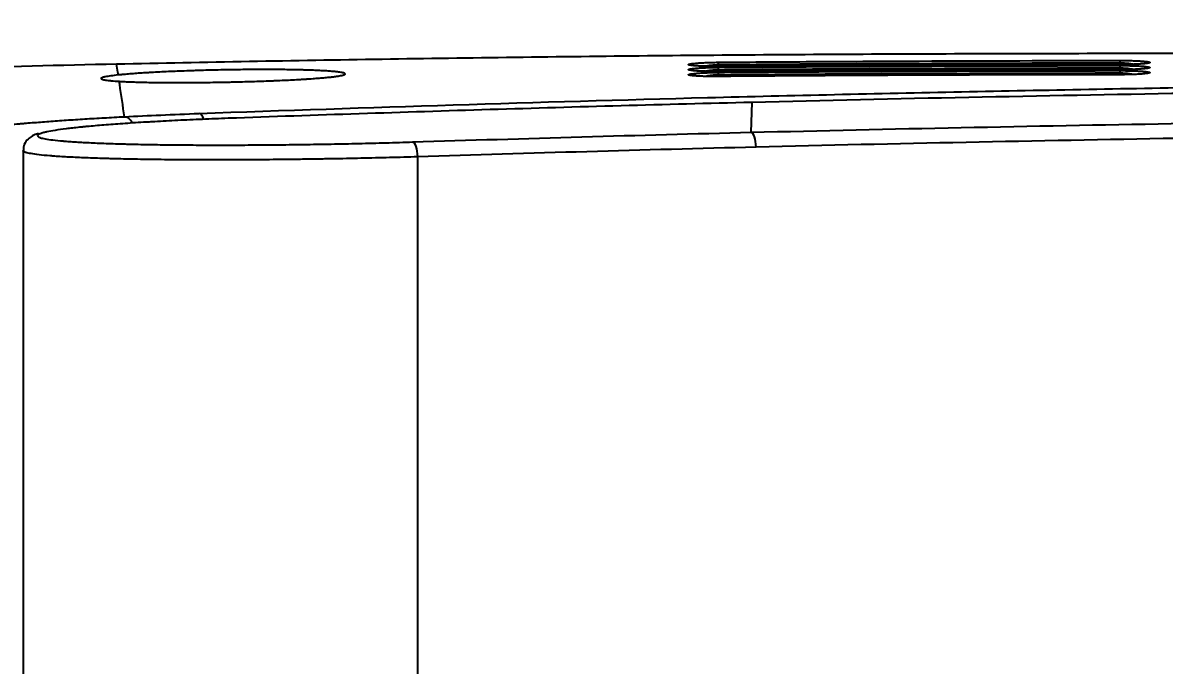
# Model space of a CAD drawing. Extents: x 2759 to 9191, y -64 to 2464.
# Drawn here: x 6759 to 6835.7, y 1842.4 to 1885.6 of the extents above; entities that cross this region are included whole.
import ezdxf

# ---------------------------------------------------------------- set-up
doc = ezdxf.new("R2010")
doc.units = 0
doc.header["$LTSCALE"] = 20
doc.header["$MEASUREMENT"] = 0
doc.layers.get('0').update_dxf_attribs({"linetype": 'CONTINUOUS'})
doc.layers.get('DEFPOINTS').update_dxf_attribs({"linetype": 'CONTINUOUS'})
doc.styles.get("Standard").update_dxf_attribs({"font": 'NanumGothic.ttf'})
doc.dimstyles.get("Standard").update_dxf_attribs({"dimtxt": 2.7, "dimasz": 2.5, "dimexe": 1.5, "dimexo": 1.5, "dimgap": 1.5, "dimtad": 1, "dimdec": 0, "dimlfac": 10, "dimzin": 0, "dimdsep": 46, "dimtxsty": 'Standard', "dimcen": 0, "dimclrt": 2, "dimadec": 0, "dimazin": 0, "dimtfac": 1, "dimtdec": 0, "dimtmove": 0, "dimatfit": 3, "dimfxl": 0, "dimtolj": 1, "dimtzin": 0, "dimarcsym": 0})

# ---------------------------------------------------------------- blocks, each defined once
blk = doc.blocks.new('*D28')
at = {"color": 3, "lineweight": -2}
for p, q in [((6574.994, 1685.187), (6574.994, 1966.499)), ((7259.582, 1685.186), (7259.582, 1966.499)), ((6594.994, 1961.499), (7239.582, 1961.499))]:
    blk.add_line(p, q, dxfattribs=at)
at = {"color": 3}
for points in [[(6594.994, 1964.832), (6594.994, 1958.166), (6574.994, 1961.499)], [(7239.582, 1964.832), (7239.582, 1958.166), (7259.582, 1961.499)]]:
    blk.add_solid(points, dxfattribs=at)
at = {"layer": 'DEFPOINTS', "color": 0}
for p in [(7259.582, 1961.499), (6574.994, 1683.687), (7259.582, 1683.686)]:
    blk.add_point(p, dxfattribs=at)
at = {"color": 2, "insert": (6917.288, 1985.108), "char_height": 25, "attachment_point": 5}
blk.add_mtext('\\A1;685', dxfattribs=at)

msp = doc.modelspace()

# ---------------------------------------------------------------- linework, layer by layer
at = {"color": 7, "linetype": 'Continuous'}
for p, q in [((6807.92, 1878.233), (6807.985, 1880.244)), ((6759.001, 1877.005), (6759.001, 1841.288))]:
    msp.add_line(p, q, dxfattribs=at)
for centre, major_axis, ratio, start_param, end_param in [((6805.721, 1882.439), (-0.004, 0.5), 0.00722, 5.410489, 6.233224), ((6832.721, 1882.559), (-0.001, 0.5), 0.000961, 5.41052, 6.23323), ((6832.721, 1882.219), (-0.001, 0.5), 0.000959, 5.41052, 6.23323), ((6805.721, 1882.098), (-0.004, 0.5), 0.007221, 5.410489, 6.233224), ((6805.721, 1881.758), (-0.004, 0.5), 0.007222, 5.410489, 6.233224), ((6832.721, 1881.878), (-0.001, 0.5), 0.000956, 5.41052, 6.23323), ((6770.866, 1878), (-0.055, 1.499), 0.325788, 5.548218, 6.230342), ((6807.928, 1877.234), (-0.025, 1), 0.32589, 4.704201, 6.230337), ((6785.195, 1876.584), (-0.032, 0.999), 0.32583, 4.701943, 6.230343)]:
    msp.add_ellipse(centre, major_axis=major_axis, ratio=ratio, start_param=start_param, end_param=end_param, dxfattribs=at)
for points, knots in [([(6907.97, 1883.288), (6904.998, 1883.305), (6902.025, 1883.322), (6896.08, 1883.357), (6893.107, 1883.373), (6884.19, 1883.42), (6878.244, 1883.448), (6869.327, 1883.481), (6866.354, 1883.491), (6860.409, 1883.507), (6851.491, 1883.526), (6842.573, 1883.529), (6830.682, 1883.522), (6824.737, 1883.511), (6815.819, 1883.474), (6812.847, 1883.458), (6806.902, 1883.418), (6803.93, 1883.393), (6795.013, 1883.305), (6789.068, 1883.229), (6777.179, 1883.043), (6771.235, 1882.934), (6765.291, 1882.81)], [0, 0, 0, 0, 0.0625, 0.0625, 0.125, 0.125, 0.25, 0.25, 0.3125, 0.3125, 0.375, 0.5, 0.5, 0.625, 0.625, 0.6875, 0.6875, 0.75, 0.75, 0.875, 0.875, 1, 1, 1, 1]), ([(6765.291, 1882.81), (6761.508, 1882.731), (6757.726, 1882.637), (6752.053, 1882.467), (6750.162, 1882.405), (6746.381, 1882.271), (6744.491, 1882.198), (6740.711, 1882.04), (6738.821, 1881.954), (6735.042, 1881.767), (6731.264, 1881.566), (6727.489, 1881.333), (6723.714, 1881.081), (6721.827, 1880.946), (6719.941, 1880.801)], [0, 0, 0, 0, 0.25, 0.25, 0.375, 0.375, 0.5, 0.5, 0.625, 0.625, 0.75, 0.875, 0.875, 1, 1, 1, 1]), ([(6805.717, 1882.666), (6805.638, 1882.665), (6805.56, 1882.665), (6805.407, 1882.665), (6805.331, 1882.665), (6805.238, 1882.666), (6805.22, 1882.666), (6805.183, 1882.666), (6805.164, 1882.666), (6805.109, 1882.667), (6805.074, 1882.668), (6804.968, 1882.669), (6804.901, 1882.671), (6804.803, 1882.673), (6804.771, 1882.674), (6804.724, 1882.675), (6804.709, 1882.676), (6804.678, 1882.677), (6804.663, 1882.677), (6804.589, 1882.68), (6804.533, 1882.682), (6804.427, 1882.687), (6804.377, 1882.689), (6804.306, 1882.693), (6804.283, 1882.694), (6804.238, 1882.697), (6804.217, 1882.699), (6804.154, 1882.703), (6804.116, 1882.706), (6804.045, 1882.712), (6804.012, 1882.716), (6803.922, 1882.726), (6803.872, 1882.732), (6803.823, 1882.741), (6803.814, 1882.743), (6803.796, 1882.747), (6803.788, 1882.749), (6803.767, 1882.754), (6803.755, 1882.758), (6803.726, 1882.769), (6803.717, 1882.777), (6803.717, 1882.787), (6803.718, 1882.789), (6803.72, 1882.793), (6803.726, 1882.798), (6803.737, 1882.804), (6803.767, 1882.816), (6803.796, 1882.824), (6803.856, 1882.836), (6803.878, 1882.84), (6803.916, 1882.845), (6803.929, 1882.847), (6803.956, 1882.851), (6803.971, 1882.853), (6804.047, 1882.863), (6804.118, 1882.87), (6804.242, 1882.881), (6804.286, 1882.885), (6804.357, 1882.89), (6804.381, 1882.892), (6804.432, 1882.895), (6804.457, 1882.897), (6804.537, 1882.902), (6804.593, 1882.905), (6804.71, 1882.911), (6804.772, 1882.914), (6804.869, 1882.918), (6804.902, 1882.92), (6804.97, 1882.922), (6805.004, 1882.923), (6805.109, 1882.927), (6805.181, 1882.929), (6805.292, 1882.932), (6805.329, 1882.933), (6805.386, 1882.934), (6805.406, 1882.934), (6805.444, 1882.935), (6805.463, 1882.935), (6805.56, 1882.937), (6805.638, 1882.938), (6805.717, 1882.938)], [0, 0, 0, 0, 0.03125, 0.03125, 0.0625, 0.0625, 0.070313, 0.070313, 0.078125, 0.078125, 0.09375, 0.09375, 0.125, 0.125, 0.140625, 0.140625, 0.148438, 0.148438, 0.15625, 0.15625, 0.1875, 0.1875, 0.21875, 0.21875, 0.234375, 0.234375, 0.25, 0.25, 0.28125, 0.28125, 0.3125, 0.3125, 0.375, 0.375, 0.390625, 0.390625, 0.40625, 0.40625, 0.4375, 0.4375, 0.5, 0.5, 0.515625, 0.515625, 0.53125, 0.5625, 0.5625, 0.625, 0.625, 0.65625, 0.65625, 0.671875, 0.671875, 0.6875, 0.6875, 0.75, 0.75, 0.78125, 0.78125, 0.796875, 0.796875, 0.8125, 0.8125, 0.84375, 0.84375, 0.875, 0.875, 0.890625, 0.890625, 0.90625, 0.90625, 0.9375, 0.9375, 0.953125, 0.953125, 0.960937, 0.960937, 0.96875, 0.96875, 1, 1, 1, 1]), ([(6805.717, 1882.667), (6805.688, 1882.667), (6805.481, 1882.664), (6805.084, 1882.667), (6804.594, 1882.679), (6804.183, 1882.7), (6803.96, 1882.725), (6803.908, 1882.736), (6803.908, 1882.736)], [0, 0, 0, 0, 0.028653, 0.211251, 0.398903, 0.619265, 0.875039, 1, 1, 1, 1]), ([(6805.721, 1882.761), (6805.656, 1882.76), (6805.591, 1882.758), (6805.496, 1882.753), (6805.464, 1882.751), (6805.403, 1882.746), (6805.372, 1882.744), (6805.284, 1882.736), (6805.227, 1882.73), (6805.159, 1882.721), (6805.146, 1882.719), (6805.119, 1882.715), (6805.106, 1882.713), (6805.067, 1882.707), (6805.041, 1882.703), (6804.974, 1882.691), (6804.934, 1882.683), (6804.896, 1882.675)], [0, 0, 0, 0, 0.205276, 0.205276, 0.307913, 0.307913, 0.410551, 0.410551, 0.615827, 0.615827, 0.667146, 0.667146, 0.718465, 0.718465, 0.821103, 0.821103, 1, 1, 1, 1]), ([(6805.717, 1882.938), (6807.967, 1882.958), (6810.218, 1882.974), (6814.718, 1883.002), (6816.968, 1883.014), (6823.719, 1883.042), (6828.22, 1883.053), (6832.721, 1883.059)], [0, 0, 0, 0, 0.25, 0.25, 0.5, 0.5, 1, 1, 1, 1]), ([(6832.721, 1882.786), (6828.22, 1882.78), (6823.719, 1882.77), (6816.968, 1882.741), (6814.718, 1882.73), (6810.218, 1882.702), (6807.967, 1882.685), (6805.717, 1882.666)], [0, 0, 0, 0, 0.5, 0.5, 0.75, 0.75, 1, 1, 1, 1]), ([(6805.717, 1882.598), (6807.967, 1882.617), (6810.218, 1882.634), (6814.718, 1882.662), (6816.968, 1882.673), (6823.719, 1882.702), (6828.22, 1882.712), (6832.721, 1882.718)], [0, 0, 0, 0, 0.25, 0.25, 0.5, 0.5, 1, 1, 1, 1]), ([(6832.721, 1882.881), (6828.221, 1882.875), (6821.471, 1882.859), (6814.721, 1882.824), (6810.221, 1882.796), (6807.971, 1882.78), (6805.721, 1882.761)], [0, 0, 0, 0, 0.5, 0.75, 0.75, 1, 1, 1, 1]), ([(6834.53, 1882.874), (6834.53, 1882.874), (6834.527, 1882.873), (6834.464, 1882.86), (6834.234, 1882.834), (6833.811, 1882.808), (6833.282, 1882.791), (6832.844, 1882.785), (6832.62, 1882.787), (6832.567, 1882.788)], [0, 0, 0, 0, 0.017674, 0.141331, 0.361877, 0.589204, 0.781758, 0.94776, 1, 1, 1, 1]), ([(6832.721, 1883.059), (6832.8, 1883.059), (6832.877, 1883.058), (6833.031, 1883.057), (6833.106, 1883.057), (6833.199, 1883.055), (6833.218, 1883.055), (6833.255, 1883.054), (6833.273, 1883.054), (6833.328, 1883.053), (6833.363, 1883.052), (6833.468, 1883.05), (6833.536, 1883.048), (6833.633, 1883.045), (6833.665, 1883.044), (6833.712, 1883.042), (6833.727, 1883.041), (6833.758, 1883.04), (6833.773, 1883.039), (6833.847, 1883.036), (6833.903, 1883.034), (6834.009, 1883.028), (6834.059, 1883.025), (6834.129, 1883.021), (6834.164, 1883.018), (6834.197, 1883.016), (6834.218, 1883.014), (6834.229, 1883.014), (6834.281, 1883.009), (6834.319, 1883.006), (6834.391, 1882.999), (6834.423, 1882.996), (6834.514, 1882.985), (6834.563, 1882.978), (6834.613, 1882.969), (6834.622, 1882.967), (6834.64, 1882.963), (6834.648, 1882.961), (6834.67, 1882.955), (6834.682, 1882.951), (6834.711, 1882.94), (6834.721, 1882.932), (6834.721, 1882.923), (6834.72, 1882.921), (6834.718, 1882.917), (6834.716, 1882.915), (6834.709, 1882.909), (6834.701, 1882.905), (6834.672, 1882.894), (6834.643, 1882.886), (6834.584, 1882.875), (6834.562, 1882.871), (6834.525, 1882.865), (6834.512, 1882.864), (6834.484, 1882.86), (6834.469, 1882.858), (6834.393, 1882.849), (6834.322, 1882.842), (6834.199, 1882.832), (6834.155, 1882.829), (6834.084, 1882.824), (6834.059, 1882.823), (6834.009, 1882.82), (6833.983, 1882.818), (6833.903, 1882.814), (6833.847, 1882.811), (6833.73, 1882.806), (6833.668, 1882.803), (6833.587, 1882.801), (6833.57, 1882.8), (6833.537, 1882.799), (6833.52, 1882.798), (6833.469, 1882.797), (6833.435, 1882.796), (6833.33, 1882.793), (6833.258, 1882.792), (6833.147, 1882.79), (6833.109, 1882.789), (6833.052, 1882.788), (6833.033, 1882.788), (6832.994, 1882.788), (6832.975, 1882.787), (6832.878, 1882.787), (6832.8, 1882.786), (6832.721, 1882.786)], [0, 0, 0, 0, 0.03125, 0.03125, 0.0625, 0.0625, 0.070313, 0.070313, 0.078125, 0.078125, 0.09375, 0.09375, 0.125, 0.125, 0.140625, 0.140625, 0.148438, 0.148438, 0.15625, 0.15625, 0.1875, 0.1875, 0.21875, 0.21875, 0.234375, 0.242188, 0.242188, 0.25, 0.25, 0.28125, 0.28125, 0.3125, 0.3125, 0.375, 0.375, 0.390625, 0.390625, 0.40625, 0.40625, 0.4375, 0.4375, 0.5, 0.5, 0.515625, 0.515625, 0.53125, 0.53125, 0.5625, 0.5625, 0.625, 0.625, 0.65625, 0.65625, 0.671875, 0.671875, 0.6875, 0.6875, 0.75, 0.75, 0.78125, 0.78125, 0.796875, 0.796875, 0.8125, 0.8125, 0.84375, 0.84375, 0.875, 0.875, 0.882813, 0.882813, 0.890625, 0.890625, 0.90625, 0.90625, 0.9375, 0.9375, 0.953125, 0.953125, 0.960938, 0.960938, 0.96875, 0.96875, 1, 1, 1, 1]), ([(6833.56, 1882.804), (6833.54, 1882.808), (6833.521, 1882.812), (6833.477, 1882.82), (6833.453, 1882.824), (6833.379, 1882.836), (6833.327, 1882.843), (6833.245, 1882.853), (6833.217, 1882.856), (6833.174, 1882.86), (6833.16, 1882.861), (6833.13, 1882.864), (6833.115, 1882.865), (6833.04, 1882.871), (6832.978, 1882.875), (6832.884, 1882.878), (6832.852, 1882.879), (6832.803, 1882.88), (6832.787, 1882.88), (6832.754, 1882.881), (6832.738, 1882.881), (6832.721, 1882.881)], [0, 0, 0, 0, 0.088793, 0.088793, 0.190038, 0.190038, 0.392529, 0.392529, 0.493774, 0.493774, 0.544396, 0.544396, 0.595019, 0.595019, 0.79751, 0.79751, 0.898755, 0.898755, 0.949377, 0.949377, 1, 1, 1, 1]), ([(6832.721, 1882.718), (6832.8, 1882.718), (6832.877, 1882.718), (6833.031, 1882.717), (6833.106, 1882.716), (6833.199, 1882.715), (6833.218, 1882.714), (6833.255, 1882.714), (6833.273, 1882.713), (6833.328, 1882.712), (6833.363, 1882.712), (6833.468, 1882.709), (6833.536, 1882.707), (6833.633, 1882.704), (6833.665, 1882.703), (6833.712, 1882.701), (6833.727, 1882.701), (6833.758, 1882.699), (6833.773, 1882.699), (6833.847, 1882.696), (6833.903, 1882.693), (6834.009, 1882.688), (6834.059, 1882.685), (6834.129, 1882.68), (6834.164, 1882.678), (6834.197, 1882.675), (6834.218, 1882.674), (6834.229, 1882.673), (6834.281, 1882.669), (6834.319, 1882.665), (6834.391, 1882.659), (6834.423, 1882.655), (6834.514, 1882.645), (6834.563, 1882.637), (6834.613, 1882.628), (6834.622, 1882.626), (6834.64, 1882.622), (6834.648, 1882.62), (6834.67, 1882.615), (6834.682, 1882.611), (6834.711, 1882.599), (6834.721, 1882.592), (6834.721, 1882.582), (6834.72, 1882.58), (6834.718, 1882.576), (6834.716, 1882.574), (6834.709, 1882.568), (6834.701, 1882.564), (6834.672, 1882.553), (6834.643, 1882.545), (6834.584, 1882.534), (6834.562, 1882.53), (6834.525, 1882.525), (6834.512, 1882.523), (6834.484, 1882.519), (6834.469, 1882.517), (6834.393, 1882.508), (6834.322, 1882.501), (6834.199, 1882.491), (6834.155, 1882.488), (6834.084, 1882.484), (6834.059, 1882.482), (6834.009, 1882.479), (6833.983, 1882.477), (6833.903, 1882.473), (6833.847, 1882.47), (6833.73, 1882.465), (6833.668, 1882.463), (6833.587, 1882.46), (6833.57, 1882.459), (6833.537, 1882.458), (6833.52, 1882.458), (6833.469, 1882.456), (6833.435, 1882.455), (6833.33, 1882.453), (6833.258, 1882.451), (6833.147, 1882.449), (6833.109, 1882.448), (6833.052, 1882.448), (6833.033, 1882.447), (6832.994, 1882.447), (6832.975, 1882.447), (6832.878, 1882.446), (6832.8, 1882.446), (6832.721, 1882.445)], [0, 0, 0, 0, 0.03125, 0.03125, 0.0625, 0.0625, 0.070313, 0.070313, 0.078125, 0.078125, 0.09375, 0.09375, 0.125, 0.125, 0.140625, 0.140625, 0.148438, 0.148438, 0.15625, 0.15625, 0.1875, 0.1875, 0.21875, 0.21875, 0.234375, 0.242188, 0.242188, 0.25, 0.25, 0.28125, 0.28125, 0.3125, 0.3125, 0.375, 0.375, 0.390625, 0.390625, 0.40625, 0.40625, 0.4375, 0.4375, 0.5, 0.5, 0.515625, 0.515625, 0.53125, 0.53125, 0.5625, 0.5625, 0.625, 0.625, 0.65625, 0.65625, 0.671875, 0.671875, 0.6875, 0.6875, 0.75, 0.75, 0.78125, 0.78125, 0.796875, 0.796875, 0.8125, 0.8125, 0.84375, 0.84375, 0.875, 0.875, 0.882813, 0.882813, 0.890625, 0.890625, 0.90625, 0.90625, 0.9375, 0.9375, 0.953125, 0.953125, 0.960938, 0.960938, 0.96875, 0.96875, 1, 1, 1, 1]), ([(6765.4, 1882.085), (6765.209, 1882.065), (6765.041, 1882.044), (6764.75, 1882.004), (6764.628, 1881.984), (6764.505, 1881.959), (6764.482, 1881.954), (6764.439, 1881.944), (6764.419, 1881.939), (6764.364, 1881.924), (6764.334, 1881.914), (6764.262, 1881.885), (6764.239, 1881.866), (6764.242, 1881.843), (6764.244, 1881.838), (6764.252, 1881.829), (6764.257, 1881.824), (6764.279, 1881.811), (6764.299, 1881.802), (6764.379, 1881.776), (6764.457, 1881.759), (6764.61, 1881.736), (6764.667, 1881.728), (6764.763, 1881.717), (6764.812, 1881.712), (6764.866, 1881.706), (6764.902, 1881.703), (6764.921, 1881.701), (6765.092, 1881.685), (6765.266, 1881.672), (6765.463, 1881.66)], [0, 0, 0, 0, 0.125, 0.125, 0.25, 0.25, 0.28125, 0.28125, 0.3125, 0.3125, 0.375, 0.375, 0.5, 0.5, 0.53125, 0.53125, 0.5625, 0.5625, 0.625, 0.625, 0.75, 0.75, 0.8125, 0.8125, 0.84375, 0.859375, 0.859375, 0.875, 0.875, 1, 1, 1, 1]), ([(6765.463, 1881.66), (6765.521, 1881.657), (6765.611, 1881.652), (6765.706, 1881.647), (6765.771, 1881.644), (6765.803, 1881.642), (6765.969, 1881.634), (6766.108, 1881.628), (6766.399, 1881.618), (6766.702, 1881.608), (6767.03, 1881.6), (6767.371, 1881.593), (6767.548, 1881.589), (6767.776, 1881.586), (6767.823, 1881.585), (6767.915, 1881.584), (6768.055, 1881.582), (6768.197, 1881.581), (6768.484, 1881.578), (6768.875, 1881.575), (6769.28, 1881.575), (6769.693, 1881.575), (6769.903, 1881.575), (6770.224, 1881.577), (6770.333, 1881.578), (6770.549, 1881.579), (6770.658, 1881.58), (6770.984, 1881.583), (6771.42, 1881.588), (6772.08, 1881.597), (6772.524, 1881.606), (6772.802, 1881.611), (6772.858, 1881.612), (6772.97, 1881.615), (6773.025, 1881.616), (6773.193, 1881.62), (6773.304, 1881.622), (6773.635, 1881.631), (6774.072, 1881.642), (6774.715, 1881.662), (6775.136, 1881.676), (6775.448, 1881.688), (6775.551, 1881.692), (6775.705, 1881.698), (6775.757, 1881.7), (6775.858, 1881.704), (6776.111, 1881.714), (6776.553, 1881.734), (6777.112, 1881.761), (6777.465, 1881.781), (6777.723, 1881.796), (6777.807, 1881.801), (6777.932, 1881.809), (6777.974, 1881.811), (6778.056, 1881.816), (6778.258, 1881.829), (6778.603, 1881.853), (6779.02, 1881.886), (6779.27, 1881.908), (6779.446, 1881.926), (6779.532, 1881.934), (6779.614, 1881.943), (6779.667, 1881.949), (6779.693, 1881.951), (6779.822, 1881.966), (6779.916, 1881.978), (6780.087, 1882.001), (6780.242, 1882.024), (6780.362, 1882.047), (6780.466, 1882.071), (6780.509, 1882.082), (6780.552, 1882.097), (6780.56, 1882.1), (6780.575, 1882.105), (6780.596, 1882.114), (6780.611, 1882.122), (6780.636, 1882.139), (6780.65, 1882.162), (6780.629, 1882.183), (6780.59, 1882.205), (6780.562, 1882.215), (6780.515, 1882.228), (6780.505, 1882.231), (6780.484, 1882.236), (6780.45, 1882.244), (6780.412, 1882.251), (6780.33, 1882.266), (6780.203, 1882.285), (6779.962, 1882.312), (6779.768, 1882.329), (6779.636, 1882.339), (6779.609, 1882.341), (6779.554, 1882.345), (6779.526, 1882.347), (6779.44, 1882.352), (6779.382, 1882.356), (6779.2, 1882.367), (6778.945, 1882.381), (6778.52, 1882.399), (6778.209, 1882.41), (6777.965, 1882.417), (6777.882, 1882.419), (6777.755, 1882.422), (6777.712, 1882.423), (6777.626, 1882.426), (6777.41, 1882.431), (6777.007, 1882.438), (6776.442, 1882.446), (6776.047, 1882.449), (6775.743, 1882.45), (6775.641, 1882.451), (6775.486, 1882.451), (6775.434, 1882.451), (6775.329, 1882.451), (6775.277, 1882.451), (6775.015, 1882.451), (6774.803, 1882.451), (6774.376, 1882.449), (6773.945, 1882.446), (6773.508, 1882.441), (6773.176, 1882.436), (6773.01, 1882.434), (6772.843, 1882.431), (6772.731, 1882.429), (6772.675, 1882.429), (6772.396, 1882.424), (6772.174, 1882.419), (6771.732, 1882.409), (6771.292, 1882.399), (6770.857, 1882.387), (6770.533, 1882.377), (6770.425, 1882.373), (6770.21, 1882.366), (6770.103, 1882.362), (6769.783, 1882.351), (6769.573, 1882.343), (6769.163, 1882.327), (6768.76, 1882.31), (6768.374, 1882.291), (6767.995, 1882.272), (6767.81, 1882.263), (6767.584, 1882.25), (6767.539, 1882.247), (6767.45, 1882.242), (6767.318, 1882.234), (6767.189, 1882.226), (6766.937, 1882.21), (6766.613, 1882.189), (6766.167, 1882.155), (6765.895, 1882.132), (6765.733, 1882.117), (6765.701, 1882.114), (6765.638, 1882.108), (6765.607, 1882.105), (6765.515, 1882.096), (6765.456, 1882.09), (6765.4, 1882.085)], [0, 0, 0, 0, 0.007813, 0.011719, 0.011719, 0.015625, 0.015625, 0.03125, 0.03125, 0.046875, 0.0625, 0.0625, 0.078125, 0.078125, 0.082031, 0.082031, 0.085938, 0.09375, 0.09375, 0.109375, 0.125, 0.125, 0.140625, 0.140625, 0.148438, 0.148438, 0.15625, 0.15625, 0.171875, 0.1875, 0.203125, 0.203125, 0.207031, 0.207031, 0.210938, 0.210938, 0.21875, 0.21875, 0.234375, 0.25, 0.265625, 0.265625, 0.273438, 0.273438, 0.277344, 0.277344, 0.28125, 0.296875, 0.3125, 0.328125, 0.328125, 0.335938, 0.335938, 0.339844, 0.339844, 0.34375, 0.359375, 0.375, 0.390625, 0.390625, 0.398438, 0.402344, 0.402344, 0.40625, 0.40625, 0.421875, 0.421875, 0.4375, 0.453125, 0.453125, 0.46875, 0.46875, 0.472656, 0.472656, 0.476563, 0.484375, 0.484375, 0.5, 0.515625, 0.515625, 0.53125, 0.53125, 0.535156, 0.535156, 0.539063, 0.546875, 0.546875, 0.5625, 0.578125, 0.59375, 0.59375, 0.597656, 0.597656, 0.601563, 0.601563, 0.609375, 0.609375, 0.625, 0.640625, 0.65625, 0.65625, 0.664063, 0.664063, 0.667969, 0.667969, 0.671875, 0.6875, 0.703125, 0.71875, 0.71875, 0.726563, 0.726563, 0.730469, 0.730469, 0.734375, 0.734375, 0.75, 0.75, 0.765625, 0.78125, 0.78125, 0.789063, 0.792969, 0.792969, 0.796875, 0.796875, 0.8125, 0.8125, 0.828125, 0.84375, 0.84375, 0.851563, 0.851563, 0.859375, 0.859375, 0.875, 0.875, 0.890625, 0.90625, 0.90625, 0.921875, 0.921875, 0.925781, 0.925781, 0.929688, 0.9375, 0.9375, 0.953125, 0.96875, 0.984375, 0.984375, 0.988281, 0.988281, 0.992187, 0.992187, 1, 1, 1, 1]), ([(6770.837, 1879.498), (6782.22, 1879.914), (6793.603, 1880.273), (6807.835, 1880.64), (6810.682, 1880.708), (6816.375, 1880.839), (6822.068, 1880.962), (6827.761, 1881.073), (6833.455, 1881.18), (6836.301, 1881.231), (6844.842, 1881.381), (6850.535, 1881.475), (6861.923, 1881.651), (6867.617, 1881.733), (6879.004, 1881.887), (6884.698, 1881.959), (6893.239, 1882.059), (6896.086, 1882.091), (6901.78, 1882.154), (6904.627, 1882.184), (6907.474, 1882.215)], [0, 0, 0, 0, 0.25, 0.25, 0.3125, 0.3125, 0.375, 0.4375, 0.4375, 0.5, 0.5, 0.625, 0.625, 0.75, 0.75, 0.875, 0.875, 0.9375, 0.9375, 1, 1, 1, 1]), ([(6805.717, 1882.325), (6805.638, 1882.325), (6805.56, 1882.324), (6805.407, 1882.324), (6805.331, 1882.324), (6805.238, 1882.325), (6805.22, 1882.325), (6805.183, 1882.326), (6805.164, 1882.326), (6805.109, 1882.326), (6805.074, 1882.327), (6804.968, 1882.329), (6804.901, 1882.33), (6804.803, 1882.332), (6804.771, 1882.333), (6804.724, 1882.335), (6804.709, 1882.335), (6804.678, 1882.336), (6804.663, 1882.336), (6804.589, 1882.339), (6804.533, 1882.341), (6804.427, 1882.346), (6804.377, 1882.348), (6804.306, 1882.352), (6804.283, 1882.354), (6804.238, 1882.357), (6804.217, 1882.358), (6804.154, 1882.363), (6804.116, 1882.366), (6804.045, 1882.372), (6804.012, 1882.375), (6803.922, 1882.385), (6803.872, 1882.392), (6803.823, 1882.401), (6803.814, 1882.403), (6803.796, 1882.406), (6803.788, 1882.408), (6803.767, 1882.414), (6803.755, 1882.417), (6803.726, 1882.429), (6803.717, 1882.436), (6803.717, 1882.446), (6803.718, 1882.448), (6803.72, 1882.452), (6803.726, 1882.458), (6803.737, 1882.464), (6803.767, 1882.475), (6803.796, 1882.483), (6803.856, 1882.495), (6803.878, 1882.499), (6803.916, 1882.505), (6803.929, 1882.507), (6803.956, 1882.511), (6803.971, 1882.512), (6804.047, 1882.522), (6804.118, 1882.53), (6804.242, 1882.541), (6804.286, 1882.544), (6804.357, 1882.549), (6804.381, 1882.551), (6804.432, 1882.555), (6804.457, 1882.556), (6804.537, 1882.561), (6804.593, 1882.564), (6804.71, 1882.571), (6804.772, 1882.573), (6804.869, 1882.578), (6804.902, 1882.579), (6804.97, 1882.581), (6805.004, 1882.583), (6805.109, 1882.586), (6805.181, 1882.588), (6805.292, 1882.591), (6805.329, 1882.592), (6805.386, 1882.593), (6805.406, 1882.593), (6805.444, 1882.594), (6805.463, 1882.595), (6805.56, 1882.596), (6805.638, 1882.597), (6805.717, 1882.598)], [0, 0, 0, 0, 0.03125, 0.03125, 0.0625, 0.0625, 0.070313, 0.070313, 0.078125, 0.078125, 0.09375, 0.09375, 0.125, 0.125, 0.140625, 0.140625, 0.148438, 0.148438, 0.15625, 0.15625, 0.1875, 0.1875, 0.21875, 0.21875, 0.234375, 0.234375, 0.25, 0.25, 0.28125, 0.28125, 0.3125, 0.3125, 0.375, 0.375, 0.390625, 0.390625, 0.40625, 0.40625, 0.4375, 0.4375, 0.5, 0.5, 0.515625, 0.515625, 0.53125, 0.5625, 0.5625, 0.625, 0.625, 0.65625, 0.65625, 0.671875, 0.671875, 0.6875, 0.6875, 0.75, 0.75, 0.78125, 0.78125, 0.796875, 0.796875, 0.8125, 0.8125, 0.84375, 0.84375, 0.875, 0.875, 0.890625, 0.890625, 0.90625, 0.90625, 0.9375, 0.9375, 0.953125, 0.953125, 0.960937, 0.960937, 0.96875, 0.96875, 1, 1, 1, 1]), ([(6805.717, 1881.985), (6805.638, 1881.984), (6805.56, 1881.984), (6805.407, 1881.983), (6805.331, 1881.984), (6805.238, 1881.984), (6805.22, 1881.985), (6805.183, 1881.985), (6805.164, 1881.985), (6805.109, 1881.986), (6805.074, 1881.986), (6804.968, 1881.988), (6804.901, 1881.989), (6804.803, 1881.992), (6804.771, 1881.992), (6804.724, 1881.994), (6804.709, 1881.994), (6804.678, 1881.995), (6804.663, 1881.996), (6804.589, 1881.998), (6804.533, 1882.001), (6804.427, 1882.005), (6804.377, 1882.008), (6804.306, 1882.012), (6804.283, 1882.013), (6804.238, 1882.016), (6804.217, 1882.017), (6804.154, 1882.022), (6804.116, 1882.025), (6804.045, 1882.031), (6804.012, 1882.034), (6803.922, 1882.044), (6803.872, 1882.051), (6803.823, 1882.06), (6803.814, 1882.062), (6803.796, 1882.066), (6803.788, 1882.067), (6803.767, 1882.073), (6803.755, 1882.077), (6803.726, 1882.088), (6803.717, 1882.096), (6803.717, 1882.105), (6803.718, 1882.107), (6803.72, 1882.111), (6803.726, 1882.117), (6803.737, 1882.123), (6803.767, 1882.135), (6803.796, 1882.143), (6803.856, 1882.154), (6803.878, 1882.158), (6803.916, 1882.164), (6803.929, 1882.166), (6803.956, 1882.17), (6803.971, 1882.172), (6804.047, 1882.181), (6804.118, 1882.189), (6804.242, 1882.2), (6804.286, 1882.203), (6804.357, 1882.209), (6804.381, 1882.21), (6804.432, 1882.214), (6804.457, 1882.216), (6804.537, 1882.221), (6804.593, 1882.224), (6804.71, 1882.23), (6804.772, 1882.233), (6804.869, 1882.237), (6804.902, 1882.238), (6804.97, 1882.241), (6805.004, 1882.242), (6805.109, 1882.245), (6805.181, 1882.248), (6805.292, 1882.25), (6805.329, 1882.251), (6805.386, 1882.252), (6805.406, 1882.253), (6805.444, 1882.254), (6805.463, 1882.254), (6805.56, 1882.255), (6805.638, 1882.256), (6805.717, 1882.257)], [0, 0, 0, 0, 0.03125, 0.03125, 0.0625, 0.0625, 0.070313, 0.070313, 0.078125, 0.078125, 0.09375, 0.09375, 0.125, 0.125, 0.140625, 0.140625, 0.148438, 0.148438, 0.15625, 0.15625, 0.1875, 0.1875, 0.21875, 0.21875, 0.234375, 0.234375, 0.25, 0.25, 0.28125, 0.28125, 0.3125, 0.3125, 0.375, 0.375, 0.390625, 0.390625, 0.40625, 0.40625, 0.4375, 0.4375, 0.5, 0.5, 0.515625, 0.515625, 0.53125, 0.5625, 0.5625, 0.625, 0.625, 0.65625, 0.65625, 0.671875, 0.671875, 0.6875, 0.6875, 0.75, 0.75, 0.78125, 0.78125, 0.796875, 0.796875, 0.8125, 0.8125, 0.84375, 0.84375, 0.875, 0.875, 0.890625, 0.890625, 0.90625, 0.90625, 0.9375, 0.9375, 0.953125, 0.953125, 0.960938, 0.960938, 0.96875, 0.96875, 1, 1, 1, 1]), ([(6805.717, 1882.327), (6805.688, 1882.326), (6805.481, 1882.323), (6805.084, 1882.326), (6804.594, 1882.338), (6804.183, 1882.36), (6803.96, 1882.384), (6803.908, 1882.395), (6803.908, 1882.395)], [0, 0, 0, 0, 0.028653, 0.211249, 0.3989, 0.619258, 0.87503, 1, 1, 1, 1]), ([(6805.717, 1881.986), (6805.688, 1881.985), (6805.481, 1881.982), (6805.084, 1881.986), (6804.594, 1881.997), (6804.183, 1882.019), (6803.96, 1882.043), (6803.908, 1882.055), (6803.908, 1882.055)], [0, 0, 0, 0, 0.028653, 0.211247, 0.398894, 0.619249, 0.875017, 1, 1, 1, 1]), ([(6805.721, 1882.42), (6805.656, 1882.419), (6805.591, 1882.417), (6805.496, 1882.412), (6805.464, 1882.41), (6805.403, 1882.406), (6805.372, 1882.403), (6805.284, 1882.395), (6805.227, 1882.389), (6805.159, 1882.38), (6805.146, 1882.378), (6805.119, 1882.374), (6805.106, 1882.372), (6805.067, 1882.366), (6805.041, 1882.362), (6804.974, 1882.351), (6804.934, 1882.343), (6804.896, 1882.335)], [0, 0, 0, 0, 0.205276, 0.205276, 0.307914, 0.307914, 0.410552, 0.410552, 0.615828, 0.615828, 0.667147, 0.667147, 0.718466, 0.718466, 0.821104, 0.821104, 1, 1, 1, 1]), ([(6805.721, 1882.079), (6805.656, 1882.078), (6805.591, 1882.076), (6805.496, 1882.071), (6805.464, 1882.07), (6805.403, 1882.065), (6805.372, 1882.063), (6805.284, 1882.055), (6805.227, 1882.048), (6805.159, 1882.039), (6805.146, 1882.037), (6805.119, 1882.034), (6805.106, 1882.032), (6805.067, 1882.026), (6805.041, 1882.022), (6804.974, 1882.01), (6804.934, 1882.002), (6804.896, 1881.994)], [0, 0, 0, 0, 0.205276, 0.205276, 0.307913, 0.307913, 0.410551, 0.410551, 0.615827, 0.615827, 0.667145, 0.667145, 0.718464, 0.718464, 0.821102, 0.821102, 1, 1, 1, 1]), ([(6832.721, 1882.445), (6828.22, 1882.44), (6823.719, 1882.429), (6816.968, 1882.401), (6814.718, 1882.389), (6810.218, 1882.361), (6807.967, 1882.345), (6805.717, 1882.325)], [0, 0, 0, 0, 0.5, 0.5, 0.75, 0.75, 1, 1, 1, 1]), ([(6805.717, 1882.257), (6807.967, 1882.277), (6810.218, 1882.293), (6814.718, 1882.321), (6816.968, 1882.333), (6823.719, 1882.361), (6828.22, 1882.372), (6832.721, 1882.377)], [0, 0, 0, 0, 0.25, 0.25, 0.5, 0.5, 1, 1, 1, 1]), ([(6832.721, 1882.105), (6828.22, 1882.099), (6823.719, 1882.089), (6816.968, 1882.06), (6814.718, 1882.049), (6810.218, 1882.021), (6807.967, 1882.004), (6805.717, 1881.985)], [0, 0, 0, 0, 0.5, 0.5, 0.75, 0.75, 1, 1, 1, 1]), ([(6832.721, 1882.54), (6828.221, 1882.534), (6821.471, 1882.518), (6814.721, 1882.484), (6810.221, 1882.456), (6807.971, 1882.439), (6805.721, 1882.42)], [0, 0, 0, 0, 0.5, 0.75, 0.75, 1, 1, 1, 1]), ([(6832.721, 1882.199), (6828.221, 1882.194), (6821.471, 1882.178), (6814.721, 1882.143), (6810.221, 1882.115), (6807.971, 1882.099), (6805.721, 1882.079)], [0, 0, 0, 0, 0.5, 0.75, 0.75, 1, 1, 1, 1]), ([(6924.445, 1881.939), (6923.231, 1881.937), (6922.018, 1881.934), (6919.591, 1881.922), (6918.378, 1881.915), (6914.738, 1881.888), (6912.312, 1881.864), (6908.672, 1881.827), (6907.459, 1881.814), (6905.032, 1881.789), (6903.819, 1881.776), (6900.18, 1881.737), (6897.753, 1881.711), (6890.474, 1881.63), (6885.622, 1881.573), (6875.917, 1881.45), (6871.064, 1881.384), (6861.359, 1881.244), (6856.507, 1881.171), (6846.802, 1881.015), (6841.95, 1880.933), (6827.393, 1880.676), (6817.689, 1880.488), (6807.985, 1880.244)], [0, 0, 0, 0, 0.03125, 0.03125, 0.0625, 0.0625, 0.125, 0.125, 0.15625, 0.15625, 0.1875, 0.1875, 0.25, 0.25, 0.375, 0.375, 0.5, 0.5, 0.625, 0.625, 0.75, 0.75, 1, 1, 1, 1]), ([(6834.53, 1882.534), (6834.53, 1882.534), (6834.527, 1882.533), (6834.464, 1882.52), (6834.234, 1882.494), (6833.811, 1882.467), (6833.282, 1882.451), (6832.844, 1882.445), (6832.62, 1882.447), (6832.567, 1882.447)], [0, 0, 0, 0, 0.017247, 0.140957, 0.3616, 0.589026, 0.781663, 0.947737, 1, 1, 1, 1]), ([(6834.53, 1882.193), (6834.53, 1882.193), (6834.527, 1882.192), (6834.464, 1882.179), (6834.234, 1882.153), (6833.811, 1882.127), (6833.282, 1882.11), (6832.844, 1882.104), (6832.62, 1882.106), (6832.567, 1882.107)], [0, 0, 0, 0, 0.017518, 0.141195, 0.361776, 0.589139, 0.781723, 0.947752, 1, 1, 1, 1]), ([(6833.56, 1882.463), (6833.54, 1882.467), (6833.521, 1882.471), (6833.477, 1882.479), (6833.453, 1882.483), (6833.379, 1882.495), (6833.327, 1882.502), (6833.245, 1882.512), (6833.217, 1882.515), (6833.174, 1882.519), (6833.16, 1882.521), (6833.13, 1882.523), (6833.115, 1882.525), (6833.04, 1882.53), (6832.978, 1882.534), (6832.884, 1882.538), (6832.852, 1882.539), (6832.803, 1882.539), (6832.787, 1882.54), (6832.754, 1882.54), (6832.738, 1882.54), (6832.721, 1882.54)], [0, 0, 0, 0, 0.088792, 0.088792, 0.190037, 0.190037, 0.392528, 0.392528, 0.493773, 0.493773, 0.544396, 0.544396, 0.595019, 0.595019, 0.797509, 0.797509, 0.898755, 0.898755, 0.949377, 0.949377, 1, 1, 1, 1]), ([(6832.721, 1882.377), (6832.8, 1882.377), (6832.877, 1882.377), (6833.031, 1882.376), (6833.106, 1882.375), (6833.199, 1882.374), (6833.218, 1882.374), (6833.255, 1882.373), (6833.273, 1882.373), (6833.328, 1882.372), (6833.363, 1882.371), (6833.468, 1882.368), (6833.536, 1882.367), (6833.633, 1882.363), (6833.665, 1882.362), (6833.712, 1882.361), (6833.727, 1882.36), (6833.758, 1882.359), (6833.773, 1882.358), (6833.847, 1882.355), (6833.903, 1882.352), (6834.009, 1882.347), (6834.059, 1882.344), (6834.129, 1882.339), (6834.164, 1882.337), (6834.197, 1882.335), (6834.218, 1882.333), (6834.229, 1882.332), (6834.281, 1882.328), (6834.319, 1882.325), (6834.391, 1882.318), (6834.423, 1882.315), (6834.514, 1882.304), (6834.563, 1882.297), (6834.613, 1882.287), (6834.622, 1882.285), (6834.64, 1882.282), (6834.648, 1882.28), (6834.67, 1882.274), (6834.682, 1882.27), (6834.711, 1882.259), (6834.721, 1882.251), (6834.721, 1882.241), (6834.72, 1882.239), (6834.718, 1882.235), (6834.716, 1882.234), (6834.709, 1882.228), (6834.701, 1882.224), (6834.672, 1882.212), (6834.643, 1882.205), (6834.584, 1882.193), (6834.562, 1882.19), (6834.525, 1882.184), (6834.512, 1882.182), (6834.484, 1882.179), (6834.469, 1882.177), (6834.393, 1882.168), (6834.322, 1882.161), (6834.199, 1882.151), (6834.155, 1882.148), (6834.084, 1882.143), (6834.059, 1882.141), (6834.009, 1882.138), (6833.983, 1882.137), (6833.903, 1882.132), (6833.847, 1882.13), (6833.73, 1882.125), (6833.668, 1882.122), (6833.587, 1882.119), (6833.57, 1882.119), (6833.537, 1882.118), (6833.52, 1882.117), (6833.469, 1882.116), (6833.435, 1882.115), (6833.33, 1882.112), (6833.258, 1882.11), (6833.147, 1882.108), (6833.109, 1882.108), (6833.052, 1882.107), (6833.033, 1882.107), (6832.994, 1882.106), (6832.975, 1882.106), (6832.878, 1882.105), (6832.8, 1882.105), (6832.721, 1882.105)], [0, 0, 0, 0, 0.03125, 0.03125, 0.0625, 0.0625, 0.070313, 0.070313, 0.078125, 0.078125, 0.09375, 0.09375, 0.125, 0.125, 0.140625, 0.140625, 0.148437, 0.148437, 0.15625, 0.15625, 0.1875, 0.1875, 0.21875, 0.21875, 0.234375, 0.242187, 0.242187, 0.25, 0.25, 0.28125, 0.28125, 0.3125, 0.3125, 0.375, 0.375, 0.390625, 0.390625, 0.40625, 0.40625, 0.4375, 0.4375, 0.5, 0.5, 0.515625, 0.515625, 0.53125, 0.53125, 0.5625, 0.5625, 0.625, 0.625, 0.65625, 0.65625, 0.671875, 0.671875, 0.6875, 0.6875, 0.75, 0.75, 0.78125, 0.78125, 0.796875, 0.796875, 0.8125, 0.8125, 0.84375, 0.84375, 0.875, 0.875, 0.882812, 0.882812, 0.890625, 0.890625, 0.90625, 0.90625, 0.9375, 0.9375, 0.953125, 0.953125, 0.960937, 0.960937, 0.96875, 0.96875, 1, 1, 1, 1]), ([(6833.56, 1882.122), (6833.54, 1882.126), (6833.521, 1882.13), (6833.477, 1882.138), (6833.453, 1882.143), (6833.379, 1882.154), (6833.327, 1882.162), (6833.245, 1882.171), (6833.217, 1882.175), (6833.174, 1882.179), (6833.16, 1882.18), (6833.13, 1882.183), (6833.115, 1882.184), (6833.04, 1882.19), (6832.978, 1882.193), (6832.884, 1882.197), (6832.852, 1882.198), (6832.803, 1882.199), (6832.787, 1882.199), (6832.754, 1882.199), (6832.738, 1882.199), (6832.721, 1882.199)], [0, 0, 0, 0, 0.088793, 0.088793, 0.190038, 0.190038, 0.392529, 0.392529, 0.493774, 0.493774, 0.544397, 0.544397, 0.595019, 0.595019, 0.79751, 0.79751, 0.898755, 0.898755, 0.949377, 0.949377, 1, 1, 1, 1]), ([(6807.985, 1880.244), (6802.118, 1880.097), (6796.252, 1879.934), (6787.453, 1879.666), (6784.52, 1879.573), (6778.654, 1879.378), (6775.722, 1879.277), (6772.789, 1879.172)], [0, 0, 0, 0, 0.5, 0.5, 0.75, 0.75, 1, 1, 1, 1]), ([(6807.92, 1878.233), (6817.331, 1878.469), (6826.742, 1878.653), (6840.86, 1878.905), (6845.566, 1878.984), (6854.978, 1879.137), (6859.685, 1879.209), (6869.097, 1879.347), (6873.803, 1879.413), (6883.216, 1879.535), (6887.922, 1879.591), (6897.335, 1879.693), (6902.041, 1879.739), (6909.101, 1879.802), (6911.454, 1879.821), (6916.161, 1879.854), (6918.514, 1879.867), (6920.868, 1879.875)], [0, 0, 0, 0, 0.25, 0.25, 0.375, 0.375, 0.5, 0.5, 0.625, 0.625, 0.75, 0.75, 0.875, 0.875, 0.9375, 0.9375, 1, 1, 1, 1]), ([(6752.995, 1877.887), (6753.023, 1877.915), (6753.068, 1877.943), (6753.191, 1878.001), (6753.347, 1878.059), (6753.676, 1878.148), (6753.96, 1878.208), (6754.198, 1878.254), (6754.323, 1878.277), (6754.479, 1878.304), (6754.548, 1878.316), (6754.595, 1878.324), (6754.619, 1878.328), (6754.834, 1878.363), (6755.039, 1878.394), (6755.479, 1878.456), (6755.948, 1878.518), (6756.736, 1878.61), (6757.609, 1878.701), (6758.247, 1878.762), (6758.665, 1878.799), (6758.791, 1878.811), (6758.92, 1878.822), (6759.006, 1878.829), (6759.05, 1878.833), (6759.267, 1878.852), (6759.444, 1878.866), (6759.983, 1878.91), (6760.724, 1878.968), (6761.899, 1879.051), (6763.137, 1879.131), (6764.006, 1879.182), (6764.896, 1879.232), (6765.352, 1879.257), (6765.819, 1879.28)], [0, 0, 0, 0, 0.0625, 0.0625, 0.125, 0.1875, 0.25, 0.25, 0.28125, 0.296875, 0.304688, 0.304688, 0.3125, 0.3125, 0.375, 0.375, 0.4375, 0.5, 0.5625, 0.625, 0.625, 0.640625, 0.648438, 0.648438, 0.65625, 0.65625, 0.6875, 0.6875, 0.75, 0.8125, 0.875, 0.9375, 0.9375, 1, 1, 1, 1]), ([(6772.789, 1879.172), (6772.196, 1879.151), (6771.617, 1879.128), (6770.49, 1879.081), (6769.941, 1879.056), (6768.872, 1879.003), (6768.352, 1878.976), (6767.72, 1878.94), (6767.532, 1878.929), (6767.346, 1878.918), (6767.223, 1878.911), (6767.161, 1878.907), (6766.855, 1878.889), (6766.617, 1878.874), (6765.917, 1878.828), (6765.474, 1878.797), (6764.633, 1878.733), (6764.234, 1878.701), (6763.671, 1878.652), (6763.488, 1878.635), (6763.224, 1878.61), (6763.137, 1878.601), (6762.966, 1878.584), (6762.882, 1878.576), (6762.472, 1878.533), (6762.172, 1878.499), (6761.629, 1878.431), (6761.385, 1878.397), (6760.954, 1878.328), (6760.766, 1878.294), (6760.567, 1878.252), (6760.528, 1878.243), (6760.474, 1878.23), (6760.456, 1878.226), (6760.422, 1878.218), (6760.372, 1878.205), (6760.327, 1878.193), (6760.298, 1878.184)], [0, 0, 0, 0, 0.093041, 0.093041, 0.186081, 0.186081, 0.279122, 0.279122, 0.302382, 0.314012, 0.314012, 0.325642, 0.325642, 0.372162, 0.372162, 0.465203, 0.465203, 0.558243, 0.558243, 0.604764, 0.604764, 0.628024, 0.628024, 0.651284, 0.651284, 0.744324, 0.744324, 0.837365, 0.837365, 0.930405, 0.930405, 0.953666, 0.953666, 0.965296, 0.965296, 0.976926, 1, 1, 1, 1]), ([(6765.819, 1879.28), (6765.869, 1879.277), (6765.918, 1879.265), (6766.017, 1879.222), (6766.065, 1879.192), (6766.159, 1879.114), (6766.204, 1879.066), (6766.282, 1878.965), (6766.317, 1878.914), (6766.349, 1878.857)], [0, 0, 0, 0, 0.260289, 0.260289, 0.520579, 0.520579, 0.780868, 0.780868, 1, 1, 1, 1]), ([(6921.179, 1878.876), (6918.827, 1878.869), (6916.474, 1878.856), (6911.768, 1878.823), (6909.415, 1878.803), (6902.357, 1878.74), (6897.651, 1878.695), (6888.24, 1878.592), (6878.83, 1878.48), (6869.419, 1878.348), (6860.008, 1878.21), (6855.303, 1878.138), (6845.893, 1877.986), (6841.188, 1877.906), (6827.072, 1877.655), (6817.663, 1877.471), (6808.254, 1877.234)], [0, 0, 0, 0, 0.0625, 0.0625, 0.125, 0.125, 0.25, 0.25, 0.375, 0.5, 0.5, 0.625, 0.625, 0.75, 0.75, 1, 1, 1, 1]), ([(6760.051, 1878.139), (6760.005, 1878.13), (6759.827, 1878.084), (6759.621, 1877.997), (6759.287, 1877.76), (6759.031, 1877.385), (6759.025, 1877.118), (6759.034, 1877.008)], [0, 0, 0, 0, 0.128065, 0.495496, 0.71633, 0.893178, 1, 1, 1, 1]), ([(6760.298, 1878.184), (6760.27, 1878.176), (6760.243, 1878.168), (6760.119, 1878.126), (6759.983, 1878.061), (6759.967, 1877.999), (6760, 1877.953), (6760.019, 1877.938), (6760.059, 1877.916), (6760.075, 1877.908), (6760.1, 1877.897), (6760.109, 1877.894), (6760.129, 1877.886), (6760.139, 1877.883), (6760.16, 1877.875), (6760.171, 1877.872), (6760.182, 1877.868)], [0, 0, 0, 0, 0.074612, 0.074612, 0.370689, 0.666766, 0.666766, 0.814805, 0.814805, 0.888824, 0.888824, 0.925834, 0.925834, 0.962843, 0.962843, 1, 1, 1, 1]), ([(6760.182, 1877.868), (6760.262, 1877.843), (6760.365, 1877.819), (6760.633, 1877.769), (6760.805, 1877.743), (6761.208, 1877.694), (6761.438, 1877.671), (6761.731, 1877.646), (6761.764, 1877.643), (6761.831, 1877.638), (6761.865, 1877.635), (6761.968, 1877.627), (6762.179, 1877.611), (6762.404, 1877.595), (6762.874, 1877.566), (6763.55, 1877.529), (6764.324, 1877.498), (6764.942, 1877.476), (6765.154, 1877.469), (6765.427, 1877.461), (6765.482, 1877.459), (6765.593, 1877.456), (6765.649, 1877.454), (6765.817, 1877.45), (6765.931, 1877.447), (6766.503, 1877.432), (6766.978, 1877.422), (6767.964, 1877.405), (6768.474, 1877.398), (6769.53, 1877.386), (6770.076, 1877.382), (6770.71, 1877.379), (6770.781, 1877.378), (6770.922, 1877.378), (6771.136, 1877.377), (6771.35, 1877.376), (6771.78, 1877.375), (6772.069, 1877.375), (6772.943, 1877.375), (6773.533, 1877.377), (6774.731, 1877.383), (6775.338, 1877.387), (6776.261, 1877.396), (6776.571, 1877.399), (6777.039, 1877.405), (6777.195, 1877.407), (6777.508, 1877.411), (6777.664, 1877.413), (6778.133, 1877.42), (6778.447, 1877.424), (6778.918, 1877.432), (6779.075, 1877.435), (6779.388, 1877.44), (6779.544, 1877.443), (6780.325, 1877.457), (6780.943, 1877.47), (6782.171, 1877.498), (6782.78, 1877.513), (6783.988, 1877.546), (6784.587, 1877.564), (6785.18, 1877.583)], [0, 0, 0, 0, 0.048924, 0.048924, 0.10487, 0.10487, 0.160816, 0.160816, 0.167809, 0.167809, 0.174802, 0.174802, 0.188788, 0.216761, 0.216761, 0.272707, 0.328652, 0.328652, 0.356625, 0.356625, 0.363618, 0.363618, 0.370612, 0.370612, 0.384598, 0.384598, 0.440544, 0.440544, 0.496489, 0.496489, 0.552435, 0.552435, 0.559428, 0.559428, 0.566421, 0.580408, 0.580408, 0.608381, 0.608381, 0.664326, 0.664326, 0.720272, 0.720272, 0.748245, 0.748245, 0.762231, 0.762231, 0.776217, 0.776217, 0.80419, 0.80419, 0.818177, 0.818177, 0.832163, 0.832163, 0.888109, 0.888109, 0.944054, 0.944054, 1, 1, 1, 1]), ([(6785.521, 1876.584), (6784.896, 1876.565), (6784.266, 1876.547), (6782.995, 1876.514), (6782.355, 1876.499), (6781.062, 1876.471), (6780.411, 1876.459), (6779.59, 1876.444), (6779.425, 1876.441), (6779.096, 1876.436), (6778.93, 1876.433), (6778.435, 1876.426), (6778.105, 1876.421), (6777.611, 1876.414), (6777.446, 1876.412), (6777.118, 1876.408), (6776.953, 1876.406), (6776.461, 1876.401), (6776.135, 1876.398), (6775.163, 1876.389), (6774.524, 1876.384), (6773.264, 1876.378), (6772.642, 1876.377), (6771.724, 1876.376), (6771.419, 1876.377), (6770.967, 1876.378), (6770.741, 1876.378), (6770.517, 1876.379), (6770.367, 1876.38), (6770.293, 1876.38), (6769.626, 1876.383), (6769.052, 1876.388), (6767.941, 1876.399), (6767.404, 1876.406), (6766.366, 1876.424), (6765.866, 1876.434), (6765.264, 1876.448), (6765.145, 1876.451), (6764.968, 1876.456), (6764.909, 1876.457), (6764.793, 1876.461), (6764.503, 1876.469), (6764.224, 1876.477), (6763.574, 1876.499), (6762.759, 1876.53), (6762.049, 1876.567), (6761.555, 1876.597), (6761.397, 1876.607), (6761.17, 1876.623), (6761.096, 1876.628), (6760.987, 1876.636), (6760.952, 1876.639), (6760.881, 1876.645), (6760.846, 1876.647), (6760.538, 1876.673), (6760.296, 1876.696), (6759.873, 1876.745), (6759.692, 1876.771), (6759.391, 1876.824), (6759.271, 1876.852), (6759.172, 1876.884), (6759.161, 1876.888), (6759.141, 1876.895), (6759.131, 1876.899), (6759.104, 1876.91), (6759.088, 1876.917), (6759.046, 1876.94), (6759.026, 1876.955), (6759.006, 1876.981), (6759.001, 1876.992), (6759.001, 1877.004)], [0, 0, 0, 0, 0.051634, 0.051634, 0.103268, 0.103268, 0.154903, 0.154903, 0.167811, 0.167811, 0.18072, 0.18072, 0.206537, 0.206537, 0.219445, 0.219445, 0.232354, 0.232354, 0.258171, 0.258171, 0.309805, 0.309805, 0.361439, 0.361439, 0.387257, 0.387257, 0.400165, 0.406619, 0.406619, 0.413074, 0.413074, 0.464708, 0.464708, 0.516342, 0.516342, 0.567976, 0.567976, 0.580885, 0.580885, 0.587339, 0.587339, 0.593793, 0.619611, 0.619611, 0.671245, 0.722879, 0.722879, 0.748696, 0.748696, 0.761605, 0.761605, 0.768059, 0.768059, 0.774513, 0.774513, 0.826147, 0.826147, 0.877782, 0.877782, 0.929416, 0.929416, 0.93587, 0.93587, 0.942324, 0.942324, 0.955233, 0.955233, 0.98105, 0.98105, 1, 1, 1, 1])]:
    msp.add_open_spline(points, degree=3, knots=knots, dxfattribs=at)
for points in [[(6765.37, 1882.284), (6765.343, 1882.459), (6765.317, 1882.635), (6765.291, 1882.81)], [(6805.721, 1882.666), (6805.721, 1882.697), (6805.721, 1882.729), (6805.721, 1882.761)], [(6832.721, 1882.881), (6832.721, 1882.849), (6832.721, 1882.817), (6832.721, 1882.786)], [(6765.4, 1882.085), (6765.39, 1882.151), (6765.38, 1882.217), (6765.37, 1882.284)], [(6805.721, 1882.325), (6805.721, 1882.357), (6805.721, 1882.388), (6805.721, 1882.42)], [(6805.721, 1881.985), (6805.721, 1882.016), (6805.721, 1882.048), (6805.721, 1882.079)], [(6832.721, 1882.54), (6832.721, 1882.508), (6832.721, 1882.477), (6832.721, 1882.445)], [(6832.721, 1882.199), (6832.721, 1882.168), (6832.721, 1882.136), (6832.721, 1882.105)], [(6765.495, 1881.446), (6765.484, 1881.518), (6765.474, 1881.589), (6765.463, 1881.66)], [(6765.819, 1879.28), (6765.711, 1880.002), (6765.603, 1880.724), (6765.495, 1881.446)], [(6765.819, 1879.28), (6766.614, 1879.321), (6768.246, 1879.397), (6769.96, 1879.466), (6770.837, 1879.498)], [(6785.18, 1877.583), (6792.759, 1877.826), (6800.339, 1878.042), (6807.92, 1878.233)], [(6808.254, 1877.234), (6800.675, 1877.044), (6793.098, 1876.827), (6785.521, 1876.584)], [(6785.521, 1841.288), (6785.521, 1853.053), (6785.521, 1864.819), (6785.521, 1876.584)]]:
    msp.add_open_spline(points, degree=3, dxfattribs=at)

# ---------------------------------------------------------------- dimensions: what is measured, and where the dimension line sits
dim = msp.add_linear_dim(base=(7259.582, 1961.499), p1=(6574.994, 1683.687), p2=(7259.582, 1683.686), dimstyle='Standard', override={"dimtxt": 25, "dimasz": 20, "dimexe": 5, "dimgap": 10, "dimlfac": 1, "dimzin": 12, "dimpost": '', "dimclrd": 3, "dimclre": 3, "dimazin": 2, "dimarcsym": 1})
dim.commit()
dim.dimension.update_dxf_attribs({"geometry": '*D28', "text_midpoint": (6917.288, 1985.108)})

doc.saveas('drawing.dxf')
